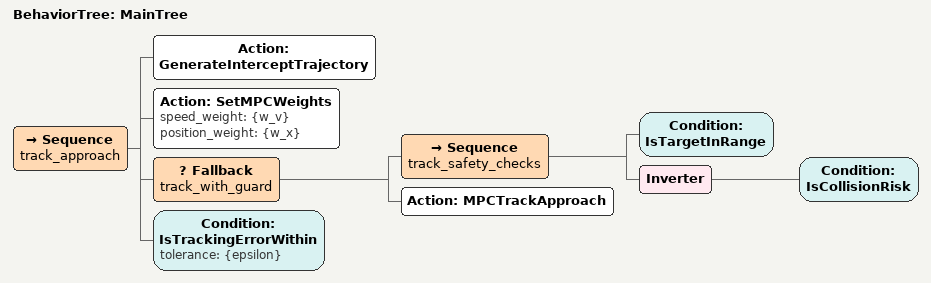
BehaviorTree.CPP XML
<root BTCPP_format="4">
  <BehaviorTree ID="MainTree">
    <Sequence name="track_approach">
      <Action ID="GenerateInterceptTrajectory"/>
      <Action ID="SetMPCWeights" speed_weight="{w_v}" position_weight="{w_x}"/>
      <Fallback name="track_with_guard">
        <Sequence name="track_safety_checks">
          <Condition ID="IsTargetInRange"/>
          <Inverter>
            <Condition ID="IsCollisionRisk"/>
          </Inverter>
        </Sequence>
        <Action ID="MPCTrackApproach"/>
      </Fallback>
      <Condition ID="IsTrackingErrorWithin" tolerance="{epsilon}"/>
    </Sequence>
  </BehaviorTree>

  <!-- ================================================================
       S6: 锁定相对静止 (动态模式)
       ================================================================ -->
</root>
